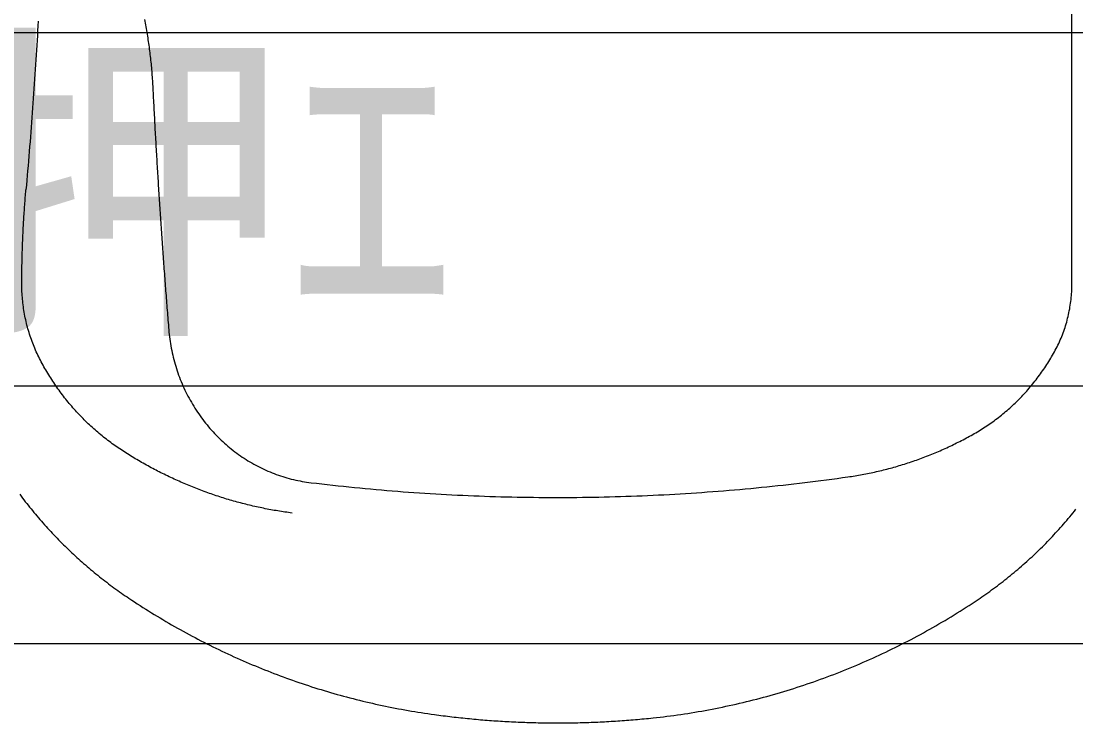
# Model space of a CAD drawing. Header units: millimetres. Extents: x -20496 to -6300, y 37 to 7272.
# Drawn here: x -8826 to -8311, y 2084 to 2426 of the extents above; entities that cross this region are included whole.
import ezdxf
from ezdxf.enums import TextEntityAlignment as Align
from ezdxf.lldxf.tags import DXFTag

# ---------------------------------------------------------------- set-up
doc = ezdxf.new("R2010")
doc.units = ezdxf.units.MM
doc.header["$LTSCALE"] = 50
for name, color, linetype in [('カタログ部品(衛生設備)', 252, 'Continuous'), ('床仕上', 250, 'Continuous'), ('通り芯', 252, 'Continuous')]:
    doc.layers.add(name, color=color, linetype=linetype)
doc.styles.add('ＭＳ ゴシック', font='msgothic.ttc')
tags = doc.linetypes.add('chain', pattern=[18.5, 12, -1.5, 3.5, -1.5]).pattern_tags.tags
tags[10:11] = [DXFTag(74, 4), DXFTag(75, 0), DXFTag(340, '0'), DXFTag(46, 1.0), DXFTag(50, 0.0), DXFTag(44, 0.0), DXFTag(45, 0.0)]
tags[8:9] = [DXFTag(74, 4), DXFTag(75, 0), DXFTag(340, '0'), DXFTag(46, 1.0), DXFTag(50, 0.0), DXFTag(44, 0.0), DXFTag(45, 0.0)]
tags[6:7] = [DXFTag(74, 4), DXFTag(75, 0), DXFTag(340, '0'), DXFTag(46, 1.0), DXFTag(50, 0.0), DXFTag(44, 0.0), DXFTag(45, 0.0)]
tags[4:5] = [DXFTag(74, 4), DXFTag(75, 0), DXFTag(340, '0'), DXFTag(46, 1.0), DXFTag(50, 0.0), DXFTag(44, 0.0), DXFTag(45, 0.0)]

# ---------------------------------------------------------------- blocks, each defined once
blk = doc.blocks.new('FcPack%d74')
at = {"layer": '通り芯', "color": 1, "linetype": 'chain', "lineweight": 13}
blk.add_line((-5918.75, 0), (6231.25, 0), dxfattribs=at)
blk = doc.blocks.new('FcPack%d75')
at = {"layer": '通り芯', "color": 1, "linetype": 'chain', "lineweight": 13}
blk.add_line((-5918.75, 0), (6231.25, 0), dxfattribs=at)
blk = doc.blocks.new('FcPack%d76')
at = {"layer": '通り芯', "color": 1, "linetype": 'chain', "lineweight": 13}
blk.add_line((-5918.75, 0), (6231.25, 0), dxfattribs=at)
blk = doc.blocks.new('FcPack%d176')
at = {"layer": 'カタログ部品(衛生設備)', "color": 1, "linetype": 'Continuous', "lineweight": 13}
for p, q in [((621.16, -279.39), (621.16, 279.39)), ((116.65, -153.38), (116.51, -155.74)), ((116.78, -151.03), (116.65, -153.38)), ((168.64, -150.22), (168.81, -151.12)), ((168.81, -151.12), (168.98, -152.02)), ((168.98, -152.02), (169.14, -152.92)), ((169.14, -152.92), (169.31, -153.81)), ((169.31, -153.81), (169.46, -154.71)), ((116.38, -158.1), (116.24, -160.45)), ((116.51, -155.74), (116.38, -158.1)), ((169.46, -154.71), (169.62, -155.61)), ((169.62, -155.61), (169.77, -156.52)), ((169.77, -156.52), (169.92, -157.42)), ((169.92, -157.42), (170.07, -158.32)), ((170.07, -158.32), (170.21, -159.22)), ((170.21, -159.22), (170.35, -160.13)), ((116.09, -162.81), (115.95, -165.17)), ((116.24, -160.45), (116.09, -162.81)), ((170.35, -160.13), (170.48, -161.03)), ((170.48, -161.03), (170.61, -161.93)), ((170.61, -161.93), (170.74, -162.84)), ((170.74, -162.84), (170.86, -163.75)), ((170.86, -163.75), (170.98, -164.65)), ((170.98, -164.65), (171.1, -165.56)), ((115.8, -167.52), (115.66, -169.88)), ((115.95, -165.17), (115.8, -167.52)), ((171.1, -165.56), (171.22, -166.47)), ((171.22, -166.47), (171.33, -167.37)), ((171.33, -167.37), (171.43, -168.28)), ((171.43, -168.28), (171.54, -169.19)), ((171.54, -169.19), (171.64, -170.1)), ((115.35, -174.59), (115.2, -176.95)), ((115.51, -172.24), (115.35, -174.59)), ((115.66, -169.88), (115.51, -172.24)), ((171.64, -170.1), (171.73, -171.01)), ((171.73, -171.01), (171.83, -171.92)), ((171.83, -171.92), (171.91, -172.83)), ((171.91, -172.83), (172, -173.74)), ((172, -173.74), (172.08, -174.65)), ((172.08, -174.65), (172.16, -175.56)), ((115.04, -179.3), (114.88, -181.66)), ((115.2, -176.95), (115.04, -179.3)), ((172.16, -175.56), (172.24, -176.47)), ((172.24, -176.47), (172.31, -177.38)), ((172.31, -177.38), (172.38, -178.3)), ((172.38, -178.3), (172.44, -179.21)), ((172.44, -179.21), (172.5, -180.12)), ((172.5, -180.12), (172.56, -181.03)), ((114.72, -184.01), (114.56, -186.37)), ((114.88, -181.66), (114.72, -184.01)), ((172.56, -181.03), (172.62, -181.95)), ((172.62, -181.95), (172.67, -182.86)), ((172.67, -182.86), (172.71, -183.77)), ((172.71, -183.77), (172.77, -184.97)), ((172.77, -184.97), (172.83, -186.16)), ((114.39, -188.72), (114.22, -191.08)), ((114.56, -186.37), (114.39, -188.72)), ((172.83, -186.16), (172.89, -187.35)), ((172.89, -187.35), (172.96, -188.54)), ((172.96, -188.54), (173.02, -189.73)), ((173.02, -189.73), (173.08, -190.93)), ((114.05, -193.43), (113.88, -195.78)), ((114.22, -191.08), (114.05, -193.43)), ((173.08, -190.93), (173.14, -192.12)), ((173.14, -192.12), (173.2, -193.31)), ((173.2, -193.31), (173.27, -194.5)), ((173.27, -194.5), (173.33, -195.69)), ((113.53, -200.49), (113.35, -202.85)), ((113.7, -198.14), (113.53, -200.49)), ((113.88, -195.78), (113.7, -198.14)), ((173.33, -195.69), (173.39, -196.88)), ((173.39, -196.88), (173.46, -198.08)), ((173.46, -198.08), (173.52, -199.27)), ((173.52, -199.27), (173.59, -200.46)), ((173.59, -200.46), (173.65, -201.65)), ((113.17, -205.2), (112.98, -207.55)), ((113.35, -202.85), (113.17, -205.2)), ((173.65, -201.65), (173.72, -202.84)), ((173.72, -202.84), (173.78, -204.03)), ((173.78, -204.03), (173.85, -205.23)), ((173.85, -205.23), (173.91, -206.42)), ((112.8, -209.91), (112.61, -212.26)), ((112.98, -207.55), (112.8, -209.91)), ((173.91, -206.42), (173.98, -207.61)), ((173.98, -207.61), (174.05, -208.8)), ((174.05, -208.8), (174.12, -209.99)), ((174.12, -209.99), (174.18, -211.18)), ((112.42, -214.61), (112.22, -216.96)), ((112.61, -212.26), (112.42, -214.61)), ((174.18, -211.18), (174.25, -212.38)), ((174.25, -212.38), (174.32, -213.57)), ((174.32, -213.57), (174.39, -214.76)), ((174.39, -214.76), (174.46, -215.95)), ((174.46, -215.95), (174.53, -217.14)), ((112.03, -219.32), (111.83, -221.67)), ((112.22, -216.96), (112.03, -219.32)), ((174.53, -217.14), (174.6, -218.33)), ((174.6, -218.33), (174.67, -219.52)), ((174.67, -219.52), (174.74, -220.72)), ((174.74, -220.72), (174.82, -221.91)), ((111.43, -226.37), (111.23, -228.72)), ((111.63, -224.02), (111.43, -226.37)), ((111.83, -221.67), (111.63, -224.02)), ((174.82, -221.91), (174.89, -223.1)), ((174.89, -223.1), (174.96, -224.29)), ((174.96, -224.29), (175.03, -225.48)), ((175.03, -225.48), (175.11, -226.67)), ((111.02, -231.07), (110.82, -233.43)), ((111.23, -228.72), (111.02, -231.07)), ((175.11, -226.67), (175.18, -227.86)), ((175.18, -227.86), (175.25, -229.05)), ((175.25, -229.05), (175.33, -230.25)), ((175.33, -230.25), (175.4, -231.44)), ((175.4, -231.44), (175.48, -232.63)), ((110.51, -237.09), (110.58, -236.18)), ((110.58, -236.18), (110.66, -235.26)), ((110.66, -235.26), (110.74, -234.34)), ((110.74, -234.34), (110.82, -233.43)), ((175.48, -232.63), (175.55, -233.82)), ((175.55, -233.82), (175.63, -235.01)), ((175.63, -235.01), (175.71, -236.2)), ((175.71, -236.2), (175.78, -237.39)), ((110.09, -242.6), (110.16, -241.68)), ((110.16, -241.68), (110.22, -240.76)), ((110.22, -240.76), (110.29, -239.85)), ((110.29, -239.85), (110.36, -238.93)), ((110.36, -238.93), (110.43, -238.01)), ((110.43, -238.01), (110.51, -237.09)), ((175.78, -237.39), (175.86, -238.58)), ((175.86, -238.58), (175.94, -239.77)), ((175.94, -239.77), (176.01, -240.96)), ((176.01, -240.96), (176.09, -242.15)), ((109.79, -247.19), (109.85, -246.27)), ((109.85, -246.27), (109.9, -245.35)), ((109.9, -245.35), (109.96, -244.44)), ((109.96, -244.44), (110.03, -243.52)), ((110.03, -243.52), (110.09, -242.6)), ((176.09, -242.15), (176.17, -243.35)), ((176.17, -243.35), (176.25, -244.54)), ((176.25, -244.54), (176.33, -245.73)), ((176.33, -245.73), (176.41, -246.92)), ((176.41, -246.92), (176.49, -248.11)), ((109.48, -252.71), (109.53, -251.79)), ((109.53, -251.79), (109.57, -250.87)), ((109.57, -250.87), (109.63, -249.95)), ((109.63, -249.95), (109.68, -249.03)), ((109.68, -249.03), (109.73, -248.11)), ((109.73, -248.11), (109.79, -247.19)), ((176.49, -248.11), (176.57, -249.3)), ((176.57, -249.3), (176.65, -250.49)), ((176.65, -250.49), (176.73, -251.68)), ((176.73, -251.68), (176.81, -252.87)), ((109.23, -258.22), (109.26, -257.3)), ((109.26, -257.3), (109.3, -256.38)), ((109.3, -256.38), (109.35, -255.46)), ((109.35, -255.46), (109.39, -254.54)), ((109.39, -254.54), (109.43, -253.62)), ((109.43, -253.62), (109.48, -252.71)), ((176.81, -252.87), (176.9, -254.06)), ((176.9, -254.06), (176.98, -255.25)), ((176.98, -255.25), (177.06, -256.44)), ((177.06, -256.44), (177.14, -257.63)), ((109.06, -262.82), (109.09, -261.9)), ((109.09, -261.9), (109.12, -260.98)), ((109.12, -260.98), (109.16, -260.06)), ((109.16, -260.06), (109.19, -259.14)), ((109.19, -259.14), (109.23, -258.22)), ((177.14, -257.63), (177.23, -258.82)), ((177.23, -258.82), (177.31, -260.01)), ((177.31, -260.01), (177.4, -261.2)), ((177.4, -261.2), (177.48, -262.39)), ((177.48, -262.39), (177.57, -263.58)), ((108.92, -268.34), (108.94, -267.42)), ((108.94, -267.42), (108.96, -266.5)), ((108.96, -266.5), (108.98, -265.58)), ((108.98, -265.58), (109.01, -264.66)), ((109.01, -264.66), (109.03, -263.74)), ((109.03, -263.74), (109.06, -262.82)), ((177.57, -263.58), (177.65, -264.78)), ((177.65, -264.78), (177.74, -265.97)), ((177.74, -265.97), (177.82, -267.16)), ((177.82, -267.16), (177.91, -268.35)), ((108.84, -272.94), (108.85, -272.02)), ((108.85, -272.02), (108.86, -271.1)), ((108.86, -271.1), (108.88, -270.18)), ((108.88, -270.18), (108.9, -269.26)), ((108.9, -269.26), (108.92, -268.34)), ((177.91, -268.35), (178, -269.54)), ((178, -269.54), (178.09, -270.73)), ((178.09, -270.73), (178.17, -271.92)), ((178.17, -271.92), (178.26, -273.11)), ((108.8, -277.55), (108.81, -276.63)), ((108.8, -278.47), (108.8, -277.55)), ((108.81, -275.71), (108.82, -274.79)), ((108.81, -276.63), (108.81, -275.71)), ((108.82, -274.79), (108.83, -273.86)), ((108.83, -273.86), (108.84, -272.94)), ((178.26, -273.11), (178.35, -274.3)), ((178.35, -274.3), (178.44, -275.49)), ((178.44, -275.49), (178.53, -276.68)), ((178.53, -276.68), (178.62, -277.87)), ((178.62, -277.87), (178.71, -279.06)), ((108.8, -279.39), (108.8, -278.47)), ((108.8, -280.31), (108.8, -279.39)), ((108.82, -281.23), (108.8, -280.31)), ((108.85, -282.15), (108.82, -281.23)), ((108.88, -283.07), (108.85, -282.15)), ((178.71, -279.06), (178.8, -280.25)), ((178.8, -280.25), (178.89, -281.44)), ((178.89, -281.44), (178.98, -282.63)), ((178.98, -282.63), (179.07, -283.82)), ((621.06, -283.14), (621.1, -282.2)), ((621.1, -282.2), (621.13, -281.26)), ((621.13, -281.26), (621.15, -280.33)), ((621.15, -280.33), (621.16, -279.39)), ((108.93, -283.99), (108.88, -283.07)), ((108.99, -284.91), (108.93, -283.99)), ((109.06, -285.83), (108.99, -284.91)), ((109.13, -286.75), (109.06, -285.83)), ((109.22, -287.67), (109.13, -286.75)), ((109.32, -288.58), (109.22, -287.67)), ((179.07, -283.82), (179.16, -285.01)), ((179.16, -285.01), (179.26, -286.2)), ((179.26, -286.2), (179.35, -287.38)), ((179.35, -287.38), (179.44, -288.57)), ((620.52, -288.72), (620.64, -287.8)), ((620.64, -287.8), (620.75, -286.87)), ((620.75, -286.87), (620.85, -285.94)), ((620.85, -285.94), (620.93, -285)), ((620.93, -285), (621, -284.07)), ((621, -284.07), (621.06, -283.14)), ((109.43, -289.5), (109.32, -288.58)), ((109.55, -290.41), (109.43, -289.5)), ((109.68, -291.32), (109.55, -290.41)), ((109.82, -292.23), (109.68, -291.32)), ((109.97, -293.14), (109.82, -292.23)), ((110.14, -294.04), (109.97, -293.14)), ((179.44, -288.57), (179.54, -289.76)), ((179.54, -289.76), (179.63, -290.95)), ((179.63, -290.95), (179.73, -292.14)), ((179.73, -292.14), (179.82, -293.33)), ((179.82, -293.33), (179.92, -294.52)), ((619.53, -294.25), (619.73, -293.33)), ((619.73, -293.33), (619.91, -292.42)), ((619.91, -292.42), (620.08, -291.5)), ((620.08, -291.5), (620.24, -290.57)), ((620.24, -290.57), (620.39, -289.65)), ((620.39, -289.65), (620.52, -288.72)), ((110.31, -294.94), (110.14, -294.04)), ((110.49, -295.85), (110.31, -294.94)), ((110.68, -296.75), (110.49, -295.85)), ((110.88, -297.64), (110.68, -296.75)), ((111.1, -298.54), (110.88, -297.64)), ((179.92, -294.52), (180.01, -295.71)), ((180.01, -295.71), (180.11, -296.9)), ((180.11, -296.9), (180.2, -298.09)), ((180.2, -298.09), (180.3, -299.28)), ((618.36, -298.76), (618.62, -297.87)), ((618.62, -297.87), (618.87, -296.97)), ((618.87, -296.97), (619.1, -296.06)), ((619.1, -296.06), (619.32, -295.16)), ((619.32, -295.16), (619.53, -294.25)), ((111.32, -299.43), (111.1, -298.54)), ((111.55, -300.32), (111.32, -299.43)), ((111.8, -301.2), (111.55, -300.32)), ((112.05, -302.08), (111.8, -301.2)), ((112.31, -302.96), (112.05, -302.08)), ((112.59, -303.84), (112.31, -302.96)), ((180.3, -299.28), (180.4, -300.47)), ((180.4, -300.47), (180.49, -301.66)), ((180.49, -301.66), (180.59, -302.79)), ((180.59, -302.79), (180.71, -303.92)), ((616.56, -304.06), (616.89, -303.19)), ((616.89, -303.19), (617.21, -302.31)), ((617.21, -302.31), (617.51, -301.43)), ((617.51, -301.43), (617.81, -300.55)), ((617.81, -300.55), (618.09, -299.66)), ((618.09, -299.66), (618.36, -298.76)), ((112.87, -304.71), (112.59, -303.84)), ((113.16, -305.58), (112.87, -304.71)), ((113.46, -306.45), (113.16, -305.58)), ((113.78, -307.31), (113.46, -306.45)), ((114.1, -308.16), (113.78, -307.31)), ((114.43, -309.02), (114.1, -308.16)), ((180.71, -303.92), (180.84, -305.05)), ((180.84, -305.05), (180.99, -306.18)), ((180.99, -306.18), (181.15, -307.3)), ((181.15, -307.3), (181.32, -308.43)), ((181.32, -308.43), (181.51, -309.55)), ((614.33, -309.17), (614.73, -308.33)), ((614.73, -308.33), (615.12, -307.49)), ((615.12, -307.49), (615.49, -306.64)), ((615.49, -306.64), (615.86, -305.78)), ((615.86, -305.78), (616.21, -304.92)), ((616.21, -304.92), (616.56, -304.06)), ((114.77, -309.87), (114.43, -309.02)), ((115.12, -310.71), (114.77, -309.87)), ((115.49, -311.55), (115.12, -310.71)), ((115.86, -312.39), (115.49, -311.55)), ((116.24, -313.22), (115.86, -312.39)), ((116.63, -314.05), (116.24, -313.22)), ((181.51, -309.55), (181.72, -310.67)), ((181.72, -310.67), (181.94, -311.78)), ((181.94, -311.78), (182.17, -312.89)), ((182.17, -312.89), (182.42, -314)), ((611.73, -314.02), (612.18, -313.23)), ((612.18, -313.23), (612.62, -312.44)), ((612.62, -312.44), (613.05, -311.65)), ((613.05, -311.65), (613.49, -310.83)), ((613.49, -310.83), (613.91, -310)), ((613.91, -310), (614.33, -309.17)), ((117.02, -314.87), (116.63, -314.05)), ((117.43, -315.69), (117.02, -314.87)), ((117.85, -316.5), (117.43, -315.69)), ((118.28, -317.3), (117.85, -316.5)), ((118.71, -318.11), (118.28, -317.3)), ((119.15, -318.9), (118.71, -318.11)), ((119.6, -319.7), (119.15, -318.9)), ((182.42, -314), (182.69, -315.1)), ((182.69, -315.1), (182.96, -316.2)), ((182.96, -316.2), (183.26, -317.3)), ((183.26, -317.3), (183.57, -318.39)), ((183.57, -318.39), (183.89, -319.48)), ((608.42, -319.43), (608.91, -318.67)), ((608.91, -318.67), (609.4, -317.9)), ((609.4, -317.9), (609.88, -317.14)), ((609.88, -317.14), (610.35, -316.36)), ((610.35, -316.36), (610.82, -315.59)), ((610.82, -315.59), (611.28, -314.81)), ((611.28, -314.81), (611.73, -314.02)), ((120.05, -320.49), (119.6, -319.7)), ((120.51, -321.28), (120.05, -320.49)), ((120.97, -322.06), (120.51, -321.28)), ((121.44, -322.84), (120.97, -322.06)), ((121.91, -323.62), (121.44, -322.84)), ((122.39, -324.39), (121.91, -323.62)), ((183.89, -319.48), (184.22, -320.56)), ((184.22, -320.56), (184.58, -321.63)), ((184.58, -321.63), (184.94, -322.71)), ((184.94, -322.71), (185.32, -323.77)), ((185.32, -323.77), (185.71, -324.83)), ((604.79, -324.61), (605.33, -323.88)), ((605.33, -323.88), (605.86, -323.15)), ((605.86, -323.15), (606.38, -322.41)), ((606.38, -322.41), (606.9, -321.67)), ((606.9, -321.67), (607.41, -320.93)), ((607.41, -320.93), (607.92, -320.18)), ((607.92, -320.18), (608.42, -319.43)), ((122.88, -325.16), (122.39, -324.39)), ((123.37, -325.93), (122.88, -325.16)), ((123.87, -326.69), (123.37, -325.93)), ((124.37, -327.45), (123.87, -326.69)), ((124.88, -328.2), (124.37, -327.45)), ((125.39, -328.95), (124.88, -328.2)), ((125.91, -329.69), (125.39, -328.95)), ((185.71, -324.83), (186.12, -325.89)), ((186.12, -325.89), (186.54, -326.94)), ((186.54, -326.94), (186.98, -327.98)), ((186.98, -327.98), (187.43, -329.02)), ((187.43, -329.02), (187.89, -330.05)), ((600.87, -329.55), (601.45, -328.86)), ((601.45, -328.86), (602.02, -328.16)), ((602.02, -328.16), (602.59, -327.46)), ((602.59, -327.46), (603.15, -326.75)), ((603.15, -326.75), (603.7, -326.04)), ((603.7, -326.04), (604.25, -325.33)), ((604.25, -325.33), (604.79, -324.61)), ((126.44, -330.43), (125.91, -329.69)), ((126.97, -331.17), (126.44, -330.43)), ((127.5, -331.9), (126.97, -331.17)), ((128.05, -332.63), (127.5, -331.9)), ((128.59, -333.36), (128.05, -332.63)), ((129.14, -334.08), (128.59, -333.36)), ((129.7, -334.79), (129.14, -334.08)), ((187.89, -330.05), (188.37, -331.07)), ((188.37, -331.07), (188.86, -332.09)), ((188.86, -332.09), (189.36, -333.1)), ((189.36, -333.1), (189.88, -334.1)), ((189.88, -334.1), (190.41, -335.09)), ((596.04, -334.87), (596.67, -334.23)), ((596.67, -334.23), (597.28, -333.58)), ((597.28, -333.58), (597.9, -332.92)), ((597.9, -332.92), (598.5, -332.25)), ((598.5, -332.25), (599.1, -331.59)), ((599.1, -331.59), (599.7, -330.91)), ((599.7, -330.91), (600.29, -330.23)), ((600.29, -330.23), (600.87, -329.55)), ((130.26, -335.5), (129.7, -334.79)), ((130.83, -336.21), (130.26, -335.5)), ((131.4, -336.91), (130.83, -336.21)), ((131.98, -337.61), (131.4, -336.91)), ((132.56, -338.3), (131.98, -337.61)), ((133.15, -338.99), (132.56, -338.3)), ((133.74, -339.67), (133.15, -338.99)), ((134.34, -340.35), (133.74, -339.67)), ((190.41, -335.09), (190.95, -336.08)), ((190.95, -336.08), (191.51, -337.06)), ((191.51, -337.06), (192.08, -338.03)), ((192.08, -338.03), (192.66, -338.99)), ((192.66, -338.99), (193.25, -339.94)), ((590.87, -339.84), (591.54, -339.24)), ((591.54, -339.24), (592.2, -338.63)), ((592.2, -338.63), (592.85, -338.02)), ((592.85, -338.02), (593.5, -337.4)), ((593.5, -337.4), (594.14, -336.78)), ((594.14, -336.78), (594.78, -336.15)), ((594.78, -336.15), (595.42, -335.52)), ((595.42, -335.52), (596.04, -334.87)), ((134.94, -341.02), (134.34, -340.35)), ((135.55, -341.69), (134.94, -341.02)), ((136.16, -342.35), (135.55, -341.69)), ((136.78, -343.01), (136.16, -342.35)), ((137.4, -343.66), (136.78, -343.01)), ((138.03, -344.31), (137.4, -343.66)), ((138.66, -344.96), (138.03, -344.31)), ((193.25, -339.94), (193.86, -340.89)), ((193.86, -340.89), (194.48, -341.82)), ((194.48, -341.82), (195.11, -342.75)), ((195.11, -342.75), (195.76, -343.67)), ((195.76, -343.67), (196.41, -344.58)), ((196.41, -344.58), (197.08, -345.48)), ((584.68, -344.96), (585.38, -344.41)), ((585.38, -344.41), (586.09, -343.86)), ((586.09, -343.86), (586.79, -343.31)), ((586.79, -343.31), (587.48, -342.74)), ((587.48, -342.74), (588.17, -342.18)), ((588.17, -342.18), (588.85, -341.6)), ((588.85, -341.6), (589.53, -341.02)), ((589.53, -341.02), (590.2, -340.43)), ((590.2, -340.43), (590.87, -339.84)), ((139.3, -345.6), (138.66, -344.96)), ((139.94, -346.23), (139.3, -345.6)), ((140.58, -346.86), (139.94, -346.23)), ((141.23, -347.48), (140.58, -346.86)), ((141.89, -348.1), (141.23, -347.48)), ((142.55, -348.71), (141.89, -348.1)), ((143.21, -349.32), (142.55, -348.71)), ((143.88, -349.92), (143.21, -349.32)), ((144.55, -350.52), (143.88, -349.92)), ((197.08, -345.48), (197.76, -346.36)), ((197.76, -346.36), (198.45, -347.24)), ((198.45, -347.24), (199.16, -348.11)), ((199.16, -348.11), (199.87, -348.97)), ((199.87, -348.97), (200.6, -349.82)), ((200.6, -349.82), (201.34, -350.66)), ((577.36, -350.03), (578.11, -349.55)), ((578.11, -349.55), (578.86, -349.07)), ((578.86, -349.07), (579.6, -348.58)), ((579.6, -348.58), (580.34, -348.08)), ((580.34, -348.08), (581.07, -347.58)), ((581.07, -347.58), (581.8, -347.06)), ((581.8, -347.06), (582.53, -346.55)), ((582.53, -346.55), (583.25, -346.02)), ((583.25, -346.02), (583.97, -345.49)), ((583.97, -345.49), (584.68, -344.96)), ((145.23, -351.11), (144.55, -350.52)), ((145.91, -351.7), (145.23, -351.11)), ((146.59, -352.28), (145.91, -351.7)), ((147.28, -352.85), (146.59, -352.28)), ((147.98, -353.42), (147.28, -352.85)), ((148.68, -353.99), (147.98, -353.42)), ((149.38, -354.55), (148.68, -353.99)), ((150.08, -355.1), (149.38, -354.55)), ((150.79, -355.65), (150.08, -355.1)), ((201.34, -350.66), (202.09, -351.48)), ((202.09, -351.48), (202.84, -352.3)), ((202.84, -352.3), (203.61, -353.11)), ((203.61, -353.11), (204.4, -353.9)), ((204.4, -353.9), (205.19, -354.68)), ((205.19, -354.68), (205.99, -355.45)), ((568.09, -355.3), (568.87, -354.88)), ((568.87, -354.88), (569.66, -354.46)), ((569.66, -354.46), (570.44, -354.04)), ((570.44, -354.04), (571.22, -353.61)), ((571.22, -353.61), (572, -353.18)), ((572, -353.18), (572.78, -352.75)), ((572.78, -352.75), (573.56, -352.31)), ((573.56, -352.31), (574.32, -351.87)), ((574.32, -351.87), (575.09, -351.42)), ((575.09, -351.42), (575.85, -350.96)), ((575.85, -350.96), (576.61, -350.5)), ((576.61, -350.5), (577.36, -350.03)), ((151.51, -356.19), (150.79, -355.65)), ((152.23, -356.72), (151.51, -356.19)), ((152.95, -357.25), (152.23, -356.72)), ((153.67, -357.78), (152.95, -357.25)), ((154.4, -358.3), (153.67, -357.78)), ((155.14, -358.81), (154.4, -358.3)), ((155.87, -359.32), (155.14, -358.81)), ((156.62, -359.82), (155.87, -359.32)), ((157.36, -360.31), (156.62, -359.82)), ((205.99, -355.45), (206.8, -356.21)), ((206.8, -356.21), (207.62, -356.96)), ((207.62, -356.96), (208.45, -357.7)), ((208.45, -357.7), (209.3, -358.42)), ((209.3, -358.42), (210.15, -359.13)), ((210.15, -359.13), (211.01, -359.83)), ((211.01, -359.83), (211.88, -360.52)), ((557.68, -360.32), (558.49, -359.95)), ((558.49, -359.95), (559.3, -359.59)), ((559.3, -359.59), (560.11, -359.22)), ((560.11, -359.22), (560.91, -358.85)), ((560.91, -358.85), (561.72, -358.47)), ((561.72, -358.47), (562.52, -358.09)), ((562.52, -358.09), (563.32, -357.7)), ((563.32, -357.7), (564.12, -357.31)), ((564.12, -357.31), (564.92, -356.91)), ((564.92, -356.91), (565.71, -356.52)), ((565.71, -356.52), (566.5, -356.11)), ((566.5, -356.11), (567.3, -355.71)), ((567.3, -355.71), (568.09, -355.3)), ((158.11, -360.8), (157.36, -360.31)), ((158.86, -361.29), (158.11, -360.8)), ((159.61, -361.76), (158.86, -361.29)), ((160.37, -362.24), (159.61, -361.76)), ((161.13, -362.71), (160.37, -362.24)), ((161.89, -363.18), (161.13, -362.71)), ((162.65, -363.64), (161.89, -363.18)), ((163.41, -364.1), (162.65, -363.64)), ((164.18, -364.56), (163.41, -364.1)), ((164.94, -365.01), (164.18, -364.56)), ((165.71, -365.47), (164.94, -365.01)), ((211.88, -360.52), (212.75, -361.19)), ((212.75, -361.19), (213.64, -361.85)), ((213.64, -361.85), (214.54, -362.5)), ((214.54, -362.5), (215.44, -363.13)), ((215.44, -363.13), (216.36, -363.76)), ((216.36, -363.76), (217.28, -364.37)), ((217.28, -364.37), (218.21, -364.96)), ((218.21, -364.96), (219.14, -365.54)), ((544.48, -365.52), (545.32, -365.23)), ((545.32, -365.23), (546.15, -364.93)), ((546.15, -364.93), (546.98, -364.63)), ((546.98, -364.63), (547.82, -364.32)), ((547.82, -364.32), (548.65, -364.01)), ((548.65, -364.01), (549.48, -363.7)), ((549.48, -363.7), (550.3, -363.38)), ((550.3, -363.38), (551.13, -363.06)), ((551.13, -363.06), (551.95, -362.73)), ((551.95, -362.73), (552.78, -362.4)), ((552.78, -362.4), (553.6, -362.06)), ((553.6, -362.06), (554.42, -361.72)), ((554.42, -361.72), (555.23, -361.37)), ((555.23, -361.37), (556.05, -361.03)), ((556.05, -361.03), (556.87, -360.67)), ((556.87, -360.67), (557.68, -360.32)), ((166.48, -365.91), (165.71, -365.47)), ((167.26, -366.36), (166.48, -365.91)), ((168.03, -366.8), (167.26, -366.36)), ((168.81, -367.23), (168.03, -366.8)), ((169.59, -367.67), (168.81, -367.23)), ((170.37, -368.1), (169.59, -367.67)), ((171.15, -368.52), (170.37, -368.1)), ((171.93, -368.95), (171.15, -368.52)), ((172.72, -369.37), (171.93, -368.95)), ((173.5, -369.78), (172.72, -369.37)), ((174.29, -370.19), (173.5, -369.78)), ((175.08, -370.6), (174.29, -370.19)), ((219.14, -365.54), (220.09, -366.11)), ((220.09, -366.11), (221.04, -366.67)), ((221.04, -366.67), (222, -367.21)), ((222, -367.21), (222.96, -367.73)), ((222.96, -367.73), (223.94, -368.25)), ((223.94, -368.25), (224.92, -368.75)), ((224.92, -368.75), (225.9, -369.23)), ((225.9, -369.23), (226.9, -369.7)), ((226.9, -369.7), (227.9, -370.16)), ((227.9, -370.16), (228.9, -370.6)), ((526.64, -370.69), (527.5, -370.49)), ((527.5, -370.49), (528.36, -370.28)), ((528.36, -370.28), (529.22, -370.07)), ((529.22, -370.07), (530.08, -369.85)), ((530.08, -369.85), (530.93, -369.63)), ((530.93, -369.63), (531.79, -369.41)), ((531.79, -369.41), (532.64, -369.18)), ((532.64, -369.18), (533.5, -368.95)), ((533.5, -368.95), (534.35, -368.71)), ((534.35, -368.71), (535.2, -368.47)), ((535.2, -368.47), (536.05, -368.22)), ((536.05, -368.22), (536.9, -367.97)), ((536.9, -367.97), (537.75, -367.72)), ((537.75, -367.72), (538.59, -367.46)), ((538.59, -367.46), (539.44, -367.2)), ((539.44, -367.2), (540.28, -366.93)), ((540.28, -366.93), (541.12, -366.66)), ((541.12, -366.66), (541.97, -366.38)), ((541.97, -366.38), (542.81, -366.1)), ((542.81, -366.1), (543.64, -365.81)), ((543.64, -365.81), (544.48, -365.52)), ((175.87, -371.01), (175.08, -370.6)), ((176.67, -371.41), (175.87, -371.01)), ((177.46, -371.81), (176.67, -371.41)), ((178.26, -372.2), (177.46, -371.81)), ((179.06, -372.59), (178.26, -372.2)), ((179.86, -372.98), (179.06, -372.59)), ((180.66, -373.37), (179.86, -372.98)), ((181.46, -373.75), (180.66, -373.37)), ((182.27, -374.12), (181.46, -373.75)), ((183.07, -374.5), (182.27, -374.12)), ((183.88, -374.87), (183.07, -374.5)), ((184.69, -375.23), (183.88, -374.87)), ((185.5, -375.59), (184.69, -375.23)), ((186.31, -375.95), (185.5, -375.59)), ((228.9, -370.6), (229.91, -371.02)), ((229.91, -371.02), (230.93, -371.44)), ((230.93, -371.44), (231.95, -371.83)), ((231.95, -371.83), (232.97, -372.22)), ((232.97, -372.22), (234.01, -372.58)), ((234.01, -372.58), (235.04, -372.94)), ((235.04, -372.94), (236.08, -373.28)), ((236.08, -373.28), (237.13, -373.6)), ((237.13, -373.6), (238.18, -373.91)), ((238.18, -373.91), (239.23, -374.2)), ((239.23, -374.2), (240.29, -374.48)), ((240.29, -374.48), (241.35, -374.74)), ((241.35, -374.74), (242.42, -374.98)), ((242.42, -374.98), (243.48, -375.22)), ((243.48, -375.22), (244.55, -375.43)), ((244.55, -375.43), (245.63, -375.63)), ((245.63, -375.63), (246.7, -375.82)), ((493.46, -375.89), (496.1, -375.56)), ((496.1, -375.56), (498.73, -375.23)), ((498.73, -375.23), (501.36, -374.89)), ((501.36, -374.89), (503.99, -374.54)), ((503.99, -374.54), (506.63, -374.18)), ((506.63, -374.18), (509.26, -373.82)), ((509.26, -373.82), (511.88, -373.45)), ((511.88, -373.45), (512.76, -373.32)), ((512.76, -373.32), (513.63, -373.19)), ((513.63, -373.19), (514.5, -373.05)), ((514.5, -373.05), (515.38, -372.91)), ((515.38, -372.91), (516.25, -372.77)), ((516.25, -372.77), (517.12, -372.62)), ((517.12, -372.62), (517.99, -372.47)), ((517.99, -372.47), (518.86, -372.31)), ((518.86, -372.31), (519.72, -372.15)), ((519.72, -372.15), (520.59, -371.98)), ((520.59, -371.98), (521.46, -371.81)), ((521.46, -371.81), (522.32, -371.63)), ((522.32, -371.63), (523.19, -371.45)), ((523.19, -371.45), (524.05, -371.27)), ((524.05, -371.27), (524.92, -371.08)), ((524.92, -371.08), (525.78, -370.89)), ((525.78, -370.89), (526.64, -370.69)), ((187.13, -376.31), (186.31, -375.95)), ((187.94, -376.66), (187.13, -376.31)), ((188.76, -377.01), (187.94, -376.66)), ((189.58, -377.35), (188.76, -377.01)), ((190.4, -377.69), (189.58, -377.35)), ((191.22, -378.03), (190.4, -377.69)), ((192.04, -378.36), (191.22, -378.03)), ((192.86, -378.69), (192.04, -378.36)), ((193.69, -379.02), (192.86, -378.69)), ((194.51, -379.34), (193.69, -379.02)), ((195.34, -379.66), (194.51, -379.34)), ((196.17, -379.97), (195.34, -379.66)), ((197, -380.28), (196.17, -379.97)), ((197.83, -380.59), (197, -380.28)), ((198.67, -380.89), (197.83, -380.59)), ((246.7, -375.82), (247.78, -375.99)), ((247.78, -375.99), (248.86, -376.14)), ((248.86, -376.14), (249.94, -376.28)), ((249.94, -376.28), (252.58, -376.59)), ((252.58, -376.59), (255.22, -376.9)), ((255.22, -376.9), (257.85, -377.2)), ((257.85, -377.2), (260.49, -377.49)), ((260.49, -377.49), (263.13, -377.78)), ((263.13, -377.78), (265.77, -378.05)), ((265.77, -378.05), (268.41, -378.33)), ((268.41, -378.33), (271.05, -378.59)), ((271.05, -378.59), (273.69, -378.85)), ((273.69, -378.85), (276.33, -379.1)), ((276.33, -379.1), (278.98, -379.34)), ((278.98, -379.34), (281.62, -379.58)), ((281.62, -379.58), (284.26, -379.81)), ((284.26, -379.81), (286.91, -380.03)), ((286.91, -380.03), (289.55, -380.25)), ((289.55, -380.25), (292.2, -380.46)), ((292.2, -380.46), (294.84, -380.66)), ((294.84, -380.66), (297.49, -380.85)), ((297.49, -380.85), (300.14, -381.04)), ((440.64, -381), (443.28, -380.82)), ((443.28, -380.82), (445.93, -380.62)), ((445.93, -380.62), (448.58, -380.42)), ((448.58, -380.42), (451.22, -380.21)), ((451.22, -380.21), (453.87, -379.99)), ((453.87, -379.99), (456.51, -379.76)), ((456.51, -379.76), (459.15, -379.53)), ((459.15, -379.53), (461.8, -379.29)), ((461.8, -379.29), (464.44, -379.05)), ((464.44, -379.05), (467.08, -378.8)), ((467.08, -378.8), (469.72, -378.54)), ((469.72, -378.54), (472.36, -378.27)), ((472.36, -378.27), (475, -378)), ((475, -378), (477.64, -377.72)), ((477.64, -377.72), (480.28, -377.43)), ((480.28, -377.43), (482.92, -377.14)), ((482.92, -377.14), (485.56, -376.84)), ((485.56, -376.84), (488.19, -376.53)), ((488.19, -376.53), (490.83, -376.21)), ((490.83, -376.21), (493.46, -375.89)), ((107.77, -381.95), (108.45, -382.85)), ((108.45, -382.85), (109.13, -383.75)), ((109.13, -383.75), (109.81, -384.64)), ((109.81, -384.64), (110.5, -385.54)), ((110.5, -385.54), (111.2, -386.42)), ((199.5, -381.19), (198.67, -380.89)), ((200.33, -381.49), (199.5, -381.19)), ((201.17, -381.78), (200.33, -381.49)), ((202.01, -382.07), (201.17, -381.78)), ((202.85, -382.35), (202.01, -382.07)), ((203.69, -382.63), (202.85, -382.35)), ((204.53, -382.91), (203.69, -382.63)), ((205.37, -383.18), (204.53, -382.91)), ((206.21, -383.45), (205.37, -383.18)), ((207.06, -383.72), (206.21, -383.45)), ((207.9, -383.98), (207.06, -383.72)), ((208.75, -384.24), (207.9, -383.98)), ((209.6, -384.49), (208.75, -384.24)), ((210.45, -384.75), (209.6, -384.49)), ((211.3, -384.99), (210.45, -384.75)), ((212.15, -385.24), (211.3, -384.99)), ((213, -385.47), (212.15, -385.24)), ((213.85, -385.71), (213, -385.47)), ((214.7, -385.94), (213.85, -385.71)), ((215.56, -386.17), (214.7, -385.94)), ((300.14, -381.04), (302.78, -381.22)), ((302.78, -381.22), (305.43, -381.4)), ((305.43, -381.4), (308.08, -381.56)), ((308.08, -381.56), (310.73, -381.72)), ((310.73, -381.72), (313.38, -381.88)), ((313.38, -381.88), (316.03, -382.02)), ((316.03, -382.02), (318.68, -382.16)), ((318.68, -382.16), (321.33, -382.29)), ((321.33, -382.29), (323.98, -382.42)), ((323.98, -382.42), (326.63, -382.54)), ((326.63, -382.54), (329.28, -382.65)), ((329.28, -382.65), (331.93, -382.75)), ((331.93, -382.75), (334.58, -382.85)), ((334.58, -382.85), (337.23, -382.94)), ((337.23, -382.94), (339.88, -383.02)), ((339.88, -383.02), (342.53, -383.1)), ((342.53, -383.1), (345.19, -383.17)), ((345.19, -383.17), (347.84, -383.23)), ((347.84, -383.23), (350.49, -383.29)), ((350.49, -383.29), (353.14, -383.34)), ((353.14, -383.34), (355.8, -383.38)), ((355.8, -383.38), (358.45, -383.41)), ((358.45, -383.41), (361.1, -383.44)), ((361.1, -383.44), (363.75, -383.46)), ((363.75, -383.46), (366.41, -383.47)), ((366.41, -383.47), (369.06, -383.48)), ((369.06, -383.48), (371.71, -383.48)), ((371.71, -383.48), (374.37, -383.47)), ((374.37, -383.47), (377.02, -383.45)), ((377.02, -383.45), (379.67, -383.43)), ((379.67, -383.43), (382.33, -383.4)), ((382.33, -383.4), (384.98, -383.37)), ((384.98, -383.37), (387.63, -383.33)), ((387.63, -383.33), (390.28, -383.28)), ((390.28, -383.28), (392.94, -383.22)), ((392.94, -383.22), (395.59, -383.16)), ((395.59, -383.16), (398.24, -383.09)), ((398.24, -383.09), (400.89, -383.01)), ((400.89, -383.01), (403.54, -382.92)), ((403.54, -382.92), (406.19, -382.83)), ((406.19, -382.83), (408.85, -382.73)), ((408.85, -382.73), (411.5, -382.63)), ((411.5, -382.63), (414.15, -382.51)), ((414.15, -382.51), (416.8, -382.4)), ((416.8, -382.4), (419.45, -382.27)), ((419.45, -382.27), (422.1, -382.14)), ((422.1, -382.14), (424.75, -381.99)), ((424.75, -381.99), (427.4, -381.85)), ((427.4, -381.85), (430.05, -381.69)), ((430.05, -381.69), (432.69, -381.53)), ((432.69, -381.53), (435.34, -381.36)), ((435.34, -381.36), (437.99, -381.19)), ((437.99, -381.19), (440.64, -381)), ((111.2, -386.42), (111.9, -387.31)), ((111.9, -387.31), (112.6, -388.18)), ((112.6, -388.18), (113.31, -389.06)), ((113.31, -389.06), (114.02, -389.93)), ((114.02, -389.93), (114.74, -390.8)), ((114.74, -390.8), (115.46, -391.66)), ((216.41, -386.39), (215.56, -386.17)), ((217.27, -386.61), (216.41, -386.39)), ((218.13, -386.83), (217.27, -386.61)), ((218.99, -387.04), (218.13, -386.83)), ((219.85, -387.25), (218.99, -387.04)), ((220.71, -387.46), (219.85, -387.25)), ((221.57, -387.66), (220.71, -387.46)), ((222.43, -387.85), (221.57, -387.66)), ((223.29, -388.05), (222.43, -387.85)), ((224.15, -388.24), (223.29, -388.05)), ((225.02, -388.42), (224.15, -388.24)), ((225.88, -388.6), (225.02, -388.42)), ((226.75, -388.78), (225.88, -388.6)), ((227.61, -388.96), (226.75, -388.78)), ((228.48, -389.13), (227.61, -388.96)), ((229.35, -389.29), (228.48, -389.13)), ((230.22, -389.45), (229.35, -389.29)), ((231.09, -389.61), (230.22, -389.45)), ((231.95, -389.77), (231.09, -389.61)), ((232.83, -389.92), (231.95, -389.77)), ((233.7, -390.06), (232.83, -389.92)), ((234.57, -390.21), (233.7, -390.06)), ((235.44, -390.35), (234.57, -390.21)), ((236.31, -390.48), (235.44, -390.35)), ((237.18, -390.61), (236.31, -390.48)), ((238.06, -390.74), (237.18, -390.61)), ((238.93, -390.86), (238.06, -390.74)), ((239.81, -390.98), (238.93, -390.86)), ((240.68, -391.1), (239.81, -390.98)), ((620.91, -392), (621.65, -391.09)), ((621.65, -391.09), (622.39, -390.18)), ((622.39, -390.18), (623.12, -389.27)), ((115.46, -391.66), (116.19, -392.52)), ((116.19, -392.52), (116.92, -393.38)), ((116.92, -393.38), (117.65, -394.23)), ((117.65, -394.23), (118.39, -395.08)), ((118.39, -395.08), (119.13, -395.93)), ((119.13, -395.93), (119.87, -396.77)), ((617.12, -396.45), (617.89, -395.57)), ((617.89, -395.57), (618.65, -394.68)), ((618.65, -394.68), (619.41, -393.79)), ((619.41, -393.79), (620.16, -392.9)), ((620.16, -392.9), (620.91, -392)), ((119.87, -396.77), (120.62, -397.6)), ((120.62, -397.6), (121.38, -398.44)), ((121.38, -398.44), (122.14, -399.26)), ((122.14, -399.26), (122.9, -400.09)), ((122.9, -400.09), (123.67, -400.91)), ((123.67, -400.91), (124.44, -401.73)), ((612.43, -401.66), (613.22, -400.8)), ((613.22, -400.8), (614.01, -399.94)), ((614.01, -399.94), (614.79, -399.08)), ((614.79, -399.08), (615.57, -398.21)), ((615.57, -398.21), (616.35, -397.33)), ((616.35, -397.33), (617.12, -396.45)), ((124.44, -401.73), (125.21, -402.54)), ((125.21, -402.54), (125.99, -403.35)), ((125.99, -403.35), (126.77, -404.15)), ((126.77, -404.15), (127.56, -404.95)), ((127.56, -404.95), (128.35, -405.75)), ((128.35, -405.75), (129.14, -406.54)), ((129.14, -406.54), (129.94, -407.32)), ((607.57, -406.7), (608.39, -405.88)), ((608.39, -405.88), (609.21, -405.04)), ((609.21, -405.04), (610.02, -404.2)), ((610.02, -404.2), (610.83, -403.36)), ((610.83, -403.36), (611.63, -402.51)), ((611.63, -402.51), (612.43, -401.66)), ((129.94, -407.32), (130.74, -408.11)), ((130.74, -408.11), (131.55, -408.88)), ((131.55, -408.88), (132.36, -409.66)), ((132.36, -409.66), (133.17, -410.43)), ((133.17, -410.43), (133.99, -411.19)), ((133.99, -411.19), (134.81, -411.95)), ((601.71, -412.38), (602.56, -411.58)), ((602.56, -411.58), (603.41, -410.78)), ((603.41, -410.78), (604.25, -409.97)), ((604.25, -409.97), (605.08, -409.16)), ((605.08, -409.16), (605.92, -408.35)), ((605.92, -408.35), (606.75, -407.53)), ((606.75, -407.53), (607.57, -406.7)), ((134.81, -411.95), (135.63, -412.71)), ((135.63, -412.71), (136.46, -413.46)), ((136.46, -413.46), (137.29, -414.21)), ((137.29, -414.21), (138.13, -414.95)), ((138.13, -414.95), (138.97, -415.69)), ((138.97, -415.69), (139.81, -416.43)), ((139.81, -416.43), (140.66, -417.16)), ((596.53, -417.05), (597.4, -416.28)), ((597.4, -416.28), (598.27, -415.51)), ((598.27, -415.51), (599.14, -414.73)), ((599.14, -414.73), (600, -413.95)), ((600, -413.95), (600.86, -413.17)), ((600.86, -413.17), (601.71, -412.38)), ((140.66, -417.16), (141.51, -417.88)), ((141.51, -417.88), (142.36, -418.6)), ((142.36, -418.6), (143.22, -419.32)), ((143.22, -419.32), (144.08, -420.03)), ((144.08, -420.03), (144.94, -420.74)), ((144.94, -420.74), (145.81, -421.44)), ((145.81, -421.44), (146.68, -422.14)), ((590.3, -422.27), (591.2, -421.54)), ((591.2, -421.54), (592.1, -420.81)), ((592.1, -420.81), (592.99, -420.06)), ((592.99, -420.06), (593.88, -419.32)), ((593.88, -419.32), (594.77, -418.57)), ((594.77, -418.57), (595.65, -417.81)), ((595.65, -417.81), (596.53, -417.05)), ((146.68, -422.14), (147.55, -422.83)), ((147.55, -422.83), (148.43, -423.52)), ((148.43, -423.52), (149.31, -424.2)), ((149.31, -424.2), (150.2, -424.88)), ((150.2, -424.88), (151.08, -425.56)), ((151.08, -425.56), (151.97, -426.23)), ((151.97, -426.23), (152.87, -426.89)), ((152.87, -426.89), (153.77, -427.55)), ((583.88, -427.25), (584.81, -426.55)), ((584.81, -426.55), (585.73, -425.85)), ((585.73, -425.85), (586.65, -425.15)), ((586.65, -425.15), (587.57, -424.44)), ((587.57, -424.44), (588.48, -423.72)), ((588.48, -423.72), (589.39, -423)), ((589.39, -423), (590.3, -422.27)), ((153.77, -427.55), (154.67, -428.21)), ((154.67, -428.21), (155.57, -428.86)), ((155.57, -428.86), (156.48, -429.5)), ((156.48, -429.5), (157.39, -430.14)), ((157.39, -430.14), (158.3, -430.78)), ((158.3, -430.78), (159.22, -431.41)), ((159.22, -431.41), (160.14, -432.03)), ((160.14, -432.03), (161.06, -432.66)), ((576.33, -432.62), (577.29, -431.96)), ((577.29, -431.96), (578.24, -431.31)), ((578.24, -431.31), (579.19, -430.64)), ((579.19, -430.64), (580.14, -429.97)), ((580.14, -429.97), (581.08, -429.3)), ((581.08, -429.3), (582.02, -428.62)), ((582.02, -428.62), (582.95, -427.94)), ((582.95, -427.94), (583.88, -427.25)), ((161.06, -432.66), (162.42, -433.56)), ((162.42, -433.56), (163.79, -434.46)), ((163.79, -434.46), (165.16, -435.36)), ((165.16, -435.36), (166.53, -436.25)), ((166.53, -436.25), (167.91, -437.13)), ((167.91, -437.13), (169.29, -438)), ((568.12, -438), (569.58, -437.07)), ((569.58, -437.07), (571.03, -436.13)), ((571.03, -436.13), (572.48, -435.18)), ((572.48, -435.18), (573.93, -434.23)), ((573.93, -434.23), (575.37, -433.26)), ((575.37, -433.26), (576.33, -432.62)), ((169.29, -438), (170.67, -438.87)), ((170.67, -438.87), (172.06, -439.73)), ((172.06, -439.73), (173.45, -440.59)), ((173.45, -440.59), (174.85, -441.44)), ((174.85, -441.44), (176.25, -442.28)), ((176.25, -442.28), (177.65, -443.12)), ((559.27, -443.45), (560.75, -442.56)), ((560.75, -442.56), (562.23, -441.66)), ((562.23, -441.66), (563.71, -440.76)), ((563.71, -440.76), (565.18, -439.85)), ((565.18, -439.85), (566.65, -438.93)), ((566.65, -438.93), (568.12, -438)), ((177.65, -443.12), (179.06, -443.95)), ((179.06, -443.95), (180.47, -444.77)), ((180.47, -444.77), (181.88, -445.59)), ((181.88, -445.59), (183.3, -446.4)), ((183.3, -446.4), (184.72, -447.2)), ((184.72, -447.2), (186.14, -448)), ((551.78, -447.79), (553.29, -446.94)), ((553.29, -446.94), (554.79, -446.08)), ((554.79, -446.08), (556.28, -445.21)), ((556.28, -445.21), (557.78, -444.33)), ((557.78, -444.33), (559.27, -443.45)), ((186.14, -448), (187.57, -448.79)), ((187.57, -448.79), (189, -449.57)), ((189, -449.57), (190.43, -450.35)), ((190.43, -450.35), (191.87, -451.12)), ((191.87, -451.12), (193.31, -451.88)), ((193.31, -451.88), (194.75, -452.64)), ((194.75, -452.64), (196.2, -453.39)), ((541.14, -453.55), (542.67, -452.75)), ((542.67, -452.75), (544.2, -451.94)), ((544.2, -451.94), (545.72, -451.13)), ((545.72, -451.13), (547.24, -450.3)), ((547.24, -450.3), (548.76, -449.47)), ((548.76, -449.47), (550.27, -448.63)), ((550.27, -448.63), (551.78, -447.79)), ((196.2, -453.39), (197.65, -454.13)), ((197.65, -454.13), (199.1, -454.87)), ((199.1, -454.87), (200.56, -455.6)), ((200.56, -455.6), (202.02, -456.32)), ((202.02, -456.32), (203.48, -457.04)), ((203.48, -457.04), (204.94, -457.75)), ((204.94, -457.75), (206.41, -458.45)), ((531.88, -458.19), (533.43, -457.43)), ((533.43, -457.43), (534.98, -456.67)), ((534.98, -456.67), (536.52, -455.9)), ((536.52, -455.9), (538.07, -455.13)), ((538.07, -455.13), (539.61, -454.34)), ((539.61, -454.34), (541.14, -453.55)), ((206.41, -458.45), (207.88, -459.15)), ((207.88, -459.15), (209.36, -459.84)), ((209.36, -459.84), (210.84, -460.52)), ((210.84, -460.52), (212.32, -461.2)), ((212.32, -461.2), (213.8, -461.86)), ((213.8, -461.86), (215.28, -462.53)), ((215.28, -462.53), (216.77, -463.18)), ((216.77, -463.18), (218.27, -463.83)), ((520.92, -463.25), (522.49, -462.55)), ((522.49, -462.55), (524.06, -461.84)), ((524.06, -461.84), (525.63, -461.13)), ((525.63, -461.13), (527.2, -460.4)), ((527.2, -460.4), (528.76, -459.67)), ((528.76, -459.67), (530.32, -458.93)), ((530.32, -458.93), (531.88, -458.19)), ((218.27, -463.83), (219.76, -464.47)), ((219.76, -464.47), (221.26, -465.1)), ((221.26, -465.1), (222.76, -465.73)), ((222.76, -465.73), (224.26, -466.35)), ((224.26, -466.35), (225.76, -466.97)), ((225.76, -466.97), (227.27, -467.57)), ((227.27, -467.57), (228.78, -468.17)), ((228.78, -468.17), (230.29, -468.76)), ((508.2, -468.57), (509.8, -467.93)), ((509.8, -467.93), (511.4, -467.28)), ((511.4, -467.28), (512.99, -466.63)), ((512.99, -466.63), (514.58, -465.97)), ((514.58, -465.97), (516.17, -465.3)), ((516.17, -465.3), (517.76, -464.63)), ((517.76, -464.63), (519.34, -463.94)), ((519.34, -463.94), (520.92, -463.25)), ((230.29, -468.76), (231.81, -469.35)), ((231.81, -469.35), (233.33, -469.93)), ((233.33, -469.93), (234.85, -470.5)), ((234.85, -470.5), (236.37, -471.06)), ((236.37, -471.06), (237.89, -471.62)), ((237.89, -471.62), (239.42, -472.17)), ((239.42, -472.17), (240.95, -472.71)), ((240.95, -472.71), (242.48, -473.25)), ((242.48, -473.25), (244.01, -473.77)), ((493.67, -473.94), (495.3, -473.38)), ((495.3, -473.38), (496.92, -472.8)), ((496.92, -472.8), (498.54, -472.22)), ((498.54, -472.22), (500.16, -471.63)), ((500.16, -471.63), (501.77, -471.03)), ((501.77, -471.03), (503.38, -470.43)), ((503.38, -470.43), (504.99, -469.82)), ((504.99, -469.82), (506.6, -469.2)), ((506.6, -469.2), (508.2, -468.57)), ((244.01, -473.77), (245.55, -474.3)), ((245.55, -474.3), (247.09, -474.81)), ((247.09, -474.81), (248.63, -475.32)), ((248.63, -475.32), (250.17, -475.82)), ((250.17, -475.82), (251.72, -476.31)), ((251.72, -476.31), (253.27, -476.8)), ((253.27, -476.8), (254.81, -477.27)), ((254.81, -477.27), (256.37, -477.75)), ((256.37, -477.75), (257.92, -478.21)), ((257.92, -478.21), (259.47, -478.67)), ((478.94, -478.66), (480.59, -478.17)), ((480.59, -478.17), (482.23, -477.67)), ((482.23, -477.67), (483.87, -477.16)), ((483.87, -477.16), (485.51, -476.64)), ((485.51, -476.64), (487.15, -476.12)), ((487.15, -476.12), (488.78, -475.59)), ((488.78, -475.59), (490.42, -475.05)), ((490.42, -475.05), (492.05, -474.5)), ((492.05, -474.5), (493.67, -473.94)), ((259.47, -478.67), (261.03, -479.12)), ((261.03, -479.12), (262.59, -479.56)), ((262.59, -479.56), (264.15, -479.99)), ((264.15, -479.99), (265.71, -480.42)), ((265.71, -480.42), (267.28, -480.84)), ((267.28, -480.84), (268.84, -481.26)), ((268.84, -481.26), (270.41, -481.66)), ((270.41, -481.66), (271.98, -482.06)), ((271.98, -482.06), (273.55, -482.45)), ((273.55, -482.45), (275.13, -482.84)), ((275.13, -482.84), (276.7, -483.21)), ((276.7, -483.21), (278.28, -483.58)), ((278.28, -483.58), (279.85, -483.94)), ((459.02, -483.92), (460.69, -483.53)), ((460.69, -483.53), (462.36, -483.13)), ((462.36, -483.13), (464.03, -482.72)), ((464.03, -482.72), (465.69, -482.3)), ((465.69, -482.3), (467.36, -481.88)), ((467.36, -481.88), (469.02, -481.44)), ((469.02, -481.44), (470.68, -481)), ((470.68, -481), (472.33, -480.55)), ((472.33, -480.55), (473.99, -480.09)), ((473.99, -480.09), (475.64, -479.62)), ((475.64, -479.62), (477.29, -479.14)), ((477.29, -479.14), (478.94, -478.66)), ((279.85, -483.94), (281.43, -484.3)), ((281.43, -484.3), (283.01, -484.65)), ((283.01, -484.65), (284.6, -484.99)), ((284.6, -484.99), (286.18, -485.32)), ((286.18, -485.32), (287.76, -485.65)), ((287.76, -485.65), (289.35, -485.96)), ((289.35, -485.96), (290.94, -486.27)), ((290.94, -486.27), (292.53, -486.58)), ((292.53, -486.58), (294.12, -486.87)), ((294.12, -486.87), (295.71, -487.16)), ((295.71, -487.16), (297.3, -487.44)), ((297.3, -487.44), (298.9, -487.72)), ((298.9, -487.72), (300.49, -487.98)), ((300.49, -487.98), (302.09, -488.24)), ((302.09, -488.24), (303.69, -488.5)), ((303.69, -488.5), (305.28, -488.74)), ((305.28, -488.74), (306.88, -488.98)), ((432.08, -489.09), (433.77, -488.83)), ((433.77, -488.83), (435.47, -488.56)), ((435.47, -488.56), (437.16, -488.28)), ((437.16, -488.28), (438.85, -488)), ((438.85, -488), (440.54, -487.7)), ((440.54, -487.7), (442.23, -487.4)), ((442.23, -487.4), (443.91, -487.09)), ((443.91, -487.09), (445.6, -486.77)), ((445.6, -486.77), (447.28, -486.45)), ((447.28, -486.45), (448.96, -486.11)), ((448.96, -486.11), (450.64, -485.77)), ((450.64, -485.77), (452.32, -485.41)), ((452.32, -485.41), (454, -485.05)), ((454, -485.05), (455.68, -484.69)), ((455.68, -484.69), (457.35, -484.31)), ((457.35, -484.31), (459.02, -483.92)), ((306.88, -488.98), (308.48, -489.21)), ((308.48, -489.21), (310.09, -489.43)), ((310.09, -489.43), (311.16, -489.57)), ((311.16, -489.57), (312.23, -489.71)), ((312.23, -489.71), (313.3, -489.85)), ((313.3, -489.85), (314.37, -489.99)), ((314.37, -489.99), (315.45, -490.12)), ((315.45, -490.12), (316.52, -490.26)), ((316.52, -490.26), (317.59, -490.39)), ((317.59, -490.39), (318.67, -490.51)), ((318.67, -490.51), (319.74, -490.64)), ((319.74, -490.64), (320.81, -490.76)), ((320.81, -490.76), (321.89, -490.88)), ((321.89, -490.88), (322.96, -490.99)), ((322.96, -490.99), (324.04, -491.1)), ((324.04, -491.1), (325.11, -491.22)), ((325.11, -491.22), (326.19, -491.32)), ((326.19, -491.32), (327.26, -491.43)), ((327.26, -491.43), (328.34, -491.53)), ((328.34, -491.53), (329.41, -491.63)), ((329.41, -491.63), (330.49, -491.73)), ((330.49, -491.73), (331.57, -491.82)), ((331.57, -491.82), (332.64, -491.92)), ((332.64, -491.92), (333.72, -492.01)), ((333.72, -492.01), (334.8, -492.09)), ((334.8, -492.09), (335.87, -492.18)), ((335.87, -492.18), (336.95, -492.26)), ((336.95, -492.26), (338.03, -492.34)), ((338.03, -492.34), (339.11, -492.42)), ((339.11, -492.42), (340.18, -492.49)), ((340.18, -492.49), (341.26, -492.56)), ((341.26, -492.56), (342.34, -492.63)), ((342.34, -492.63), (343.42, -492.7)), ((343.42, -492.7), (344.5, -492.76)), ((344.5, -492.76), (345.58, -492.82)), ((345.58, -492.82), (346.66, -492.88)), ((346.66, -492.88), (347.73, -492.94)), ((347.73, -492.94), (348.81, -492.99)), ((348.81, -492.99), (349.89, -493.04)), ((349.89, -493.04), (350.97, -493.09)), ((350.97, -493.09), (352.05, -493.13)), ((352.05, -493.13), (353.13, -493.18)), ((353.13, -493.18), (354.21, -493.22)), ((354.21, -493.22), (355.29, -493.25)), ((355.29, -493.25), (356.37, -493.29)), ((356.37, -493.29), (357.45, -493.32)), ((357.45, -493.32), (358.53, -493.35)), ((358.53, -493.35), (359.61, -493.38)), ((359.61, -493.38), (360.69, -493.4)), ((360.69, -493.4), (361.77, -493.42)), ((361.77, -493.42), (362.85, -493.44)), ((362.85, -493.44), (363.93, -493.46)), ((363.93, -493.46), (365.01, -493.47)), ((365.01, -493.47), (366.09, -493.48)), ((366.09, -493.48), (367.17, -493.49)), ((367.17, -493.49), (368.25, -493.5)), ((368.25, -493.5), (369.33, -493.5)), ((369.33, -493.5), (370.41, -493.5)), ((370.41, -493.5), (371.49, -493.5)), ((371.49, -493.5), (372.57, -493.49)), ((372.57, -493.49), (373.65, -493.49)), ((373.65, -493.49), (374.73, -493.48)), ((374.73, -493.48), (375.81, -493.46)), ((375.81, -493.46), (376.89, -493.45)), ((376.89, -493.45), (377.97, -493.43)), ((377.97, -493.43), (379.05, -493.41)), ((379.05, -493.41), (380.13, -493.39)), ((380.13, -493.39), (381.21, -493.36)), ((381.21, -493.36), (382.29, -493.33)), ((382.29, -493.33), (383.37, -493.3)), ((383.37, -493.3), (384.45, -493.27)), ((384.45, -493.27), (385.53, -493.23)), ((385.53, -493.23), (386.61, -493.19)), ((386.61, -493.19), (387.69, -493.15)), ((387.69, -493.15), (388.77, -493.11)), ((388.77, -493.11), (389.85, -493.06)), ((389.85, -493.06), (390.93, -493.01)), ((390.93, -493.01), (392.01, -492.96)), ((392.01, -492.96), (393.09, -492.91)), ((393.09, -492.91), (394.16, -492.85)), ((394.16, -492.85), (395.24, -492.79)), ((395.24, -492.79), (396.32, -492.73)), ((396.32, -492.73), (397.4, -492.66)), ((397.4, -492.66), (398.48, -492.59)), ((398.48, -492.59), (399.56, -492.52)), ((399.56, -492.52), (400.64, -492.45)), ((400.64, -492.45), (401.71, -492.38)), ((401.71, -492.38), (402.79, -492.3)), ((402.79, -492.3), (403.87, -492.22)), ((403.87, -492.22), (404.95, -492.13)), ((404.95, -492.13), (406.02, -492.05)), ((406.02, -492.05), (407.1, -491.96)), ((407.1, -491.96), (408.18, -491.87)), ((408.18, -491.87), (409.25, -491.77)), ((409.25, -491.77), (410.33, -491.68)), ((410.33, -491.68), (411.4, -491.58)), ((411.4, -491.58), (412.48, -491.48)), ((412.48, -491.48), (413.56, -491.37)), ((413.56, -491.37), (414.63, -491.27)), ((414.63, -491.27), (415.71, -491.16)), ((415.71, -491.16), (416.78, -491.04)), ((416.78, -491.04), (418.49, -490.86)), ((418.49, -490.86), (420.19, -490.67)), ((420.19, -490.67), (421.89, -490.47)), ((421.89, -490.47), (423.59, -490.26)), ((423.59, -490.26), (425.29, -490.04)), ((425.29, -490.04), (426.99, -489.81)), ((426.99, -489.81), (428.69, -489.58)), ((428.69, -489.58), (430.38, -489.34)), ((430.38, -489.34), (432.08, -489.09))]:
    blk.add_line(p, q, dxfattribs=at)

msp = doc.modelspace()

# ---------------------------------------------------------------- block references
at = {"layer": 'カタログ部品(衛生設備)', "color": 1, "linetype": 'Continuous', "lineweight": 13}
msp.add_blockref('FcPack%d176', (-8934.189, 2577.326), dxfattribs=at)
at = {"layer": '通り芯', "color": 2, "linetype": 'Continuous', "lineweight": 13}
for name, p in [('FcPack%d74', (-12531.25, 2420.652)), ('FcPack%d75', (-12531.25, 2248.292)), ('FcPack%d76', (-12531.25, 2122.516))]:
    msp.add_blockref(name, p, dxfattribs=at)

# ---------------------------------------------------------------- texts
at = {"layer": '床仕上', "color": 2, "linetype": 'Continuous', "lineweight": 13, "style": 'ＭＳ ゴシック'}
msp.add_text('ｺﾝｸﾘｰﾄ金ｺﾞﾃ押ｴ', height=120, dxfattribs=at).set_placement((-9186.417, 2405.606), align=Align.TOP_CENTER)

doc.saveas('drawing.dxf')
